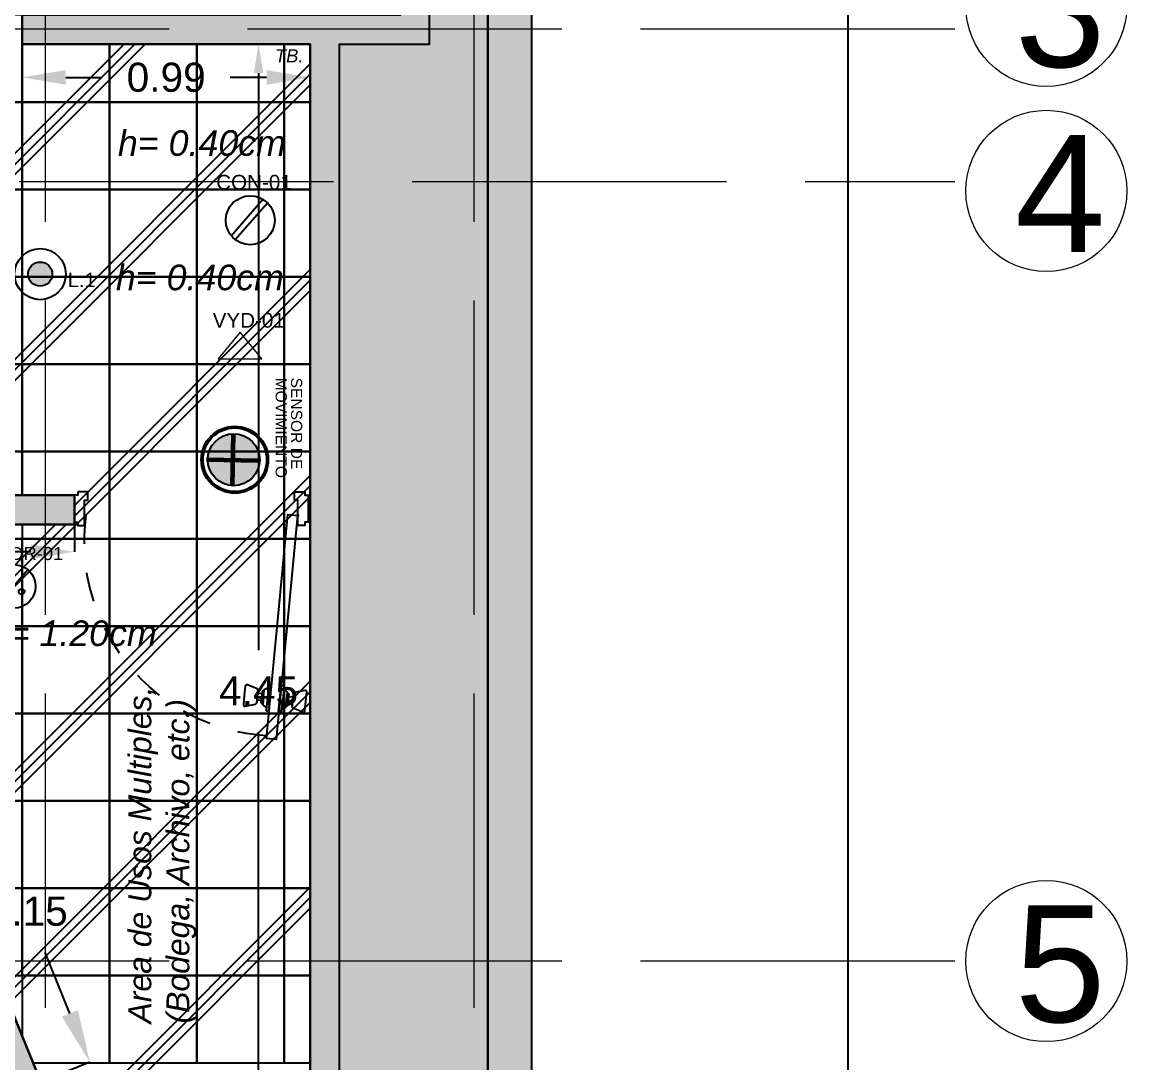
# Model space of a CAD drawing. Header units: millimetres. Extents: x 10930 to 21977, y 3767 to 7635.
# Drawn here: x 10978.032 to 10981.828, y 3812.598 to 3816.173 of the extents above; entities that cross this region are included whole.
import ezdxf

# ---------------------------------------------------------------- set-up
doc = ezdxf.new("R2010")
doc.units = ezdxf.units.MM
doc.linetypes.add('ACAD_ISO02W100', pattern=[15, 12, -3])
doc.linetypes.add('X_PP NEW$0$HIDDEN2', pattern=[0.1875, 0.125, -0.0625])
for name, color, linetype, lineweight in [('CONTACTOS', 40, 'Continuous', 18), ('COTAS', 161, 'ACAD_ISO02W100', 20), ('INFORMACION DE AREAS', 252, 'Continuous', 18), ('LUMINARIAS', 3, 'Continuous', 18), ('MURO TABLAROKA', 253, 'Continuous', 25), ('PLAFON', 151, 'Continuous', 25)]:
    doc.layers.add(name, color=color, linetype=linetype, lineweight=lineweight)
for name, color, linetype in [('LOCALES COLINDANTES', 50, 'Continuous'), ('MEDIDAS.', 75, 'Continuous'), ('MUROS - ARQ.', 251, 'Continuous'), ('MUROS ACABADO.', 201, 'Continuous'), ('PISO PATIO DE SERVICIO', 132, 'Continuous'), ('PISO PATIO PUBLICO', 142, 'Continuous'), ('PUERTAS', 171, 'Continuous'), ('SEGURIDAD', 190, 'Continuous')]:
    doc.layers.add(name, color=color, linetype=linetype)
doc.styles.get("Standard").update_dxf_attribs({"font": 'arial.ttf'})
doc.dimstyles.get("Standard").update_dxf_attribs({"dimtxt": 0.15, "dimasz": 0.18, "dimexe": 0.18, "dimexo": 0.0625, "dimgap": 0.09, "dimtad": 0, "dimtih": 1, "dimtoh": 1, "dimzin": 0, "dimdsep": 46, "dimtxsty": 'Standard', "dimblk2": 'ARCHTICK', "dimcen": 0.09, "dimadec": 0, "dimazin": 0, "dimtfac": 1, "dimtofl": 0, "dimtmove": 0, "dimatfit": 3, "dimfxl": 1, "dimtolj": 1, "dimtzin": 0, "dimarcsym": 0})

# ---------------------------------------------------------------- blocks, each defined once
blk = doc.blocks.new('*D44')
at = {"layer": 'Defpoints', "color": 0, "transparency": 16777216}
for p in [(10978.8445, 3816.098), (10979.0221, 3816.098), (10979.0221, 3811.653)]:
    blk.add_point(p, dxfattribs=at)
at = {"layer": 'MEDIDAS.', "color": 0, "lineweight": -2, "transparency": 16777216}
for p, q in [((10978.9596, 3816.098), (10978.8445, 3816.098)), ((10978.8445, 3815.998), (10978.8445, 3814.0164)), ((10978.8445, 3811.753), (10978.8445, 3813.7347)), ((10978.9596, 3811.653), (10978.8445, 3811.653))]:
    blk.add_line(p, q, dxfattribs=at)
at = {"layer": 'MEDIDAS.', "color": 0, "transparency": 16777216}
for points in [[(10978.8279, 3815.998), (10978.8612, 3815.998), (10978.8445, 3816.098)], [(10978.8279, 3811.753), (10978.8612, 3811.753), (10978.8445, 3811.653)]]:
    blk.add_solid(points, dxfattribs=at)
at = {"layer": 'MEDIDAS.', "color": 0, "transparency": 16777216, "insert": (10978.8445, 3813.8755), "char_height": 0.1, "attachment_point": 5}
blk.add_mtext('\\A1;4.45', dxfattribs=at)
blk = doc.blocks.new('_ArchTick')
at = {"color": 0, "linetype": 'ByBlock', "const_width": 0.15}
blk.add_lwpolyline([(-0.5, -0.5), (0.5, 0.5)], dxfattribs=at)
blk = doc.blocks.new('*D45')
at = {"layer": 'Defpoints', "color": 0, "transparency": 16777216}
for p in [(10977.6617, 3813.5981), (10978.2644, 3812.6015), (10978.0967, 3812.533)]:
    blk.add_point(p, dxfattribs=at)
at = {"layer": 'MEDIDAS.', "color": 0, "lineweight": -2, "transparency": 16777216}
for p, q in [((10977.7196, 3813.6217), (10977.8294, 3813.6665)), ((10977.8974, 3813.4999), (10977.9956, 3813.2597)), ((10978.1963, 3812.7681), (10978.1108, 3812.9776)), ((10978.1546, 3812.5567), (10978.2644, 3812.6015))]:
    blk.add_line(p, q, dxfattribs=at)
at = {"layer": 'MEDIDAS.', "color": 0, "transparency": 16777216}
for points in [[(10977.9252, 3813.5112), (10977.8697, 3813.4886), (10977.8294, 3813.6665)], [(10978.2241, 3812.7795), (10978.1685, 3812.7568), (10978.2644, 3812.6015)]]:
    blk.add_solid(points, dxfattribs=at)
at = {"layer": 'MEDIDAS.', "color": 0, "transparency": 16777216, "insert": (10978.0532, 3813.1186), "char_height": 0.1, "attachment_point": 5}
blk.add_mtext('\\A1;1.15', dxfattribs=at)
blk = doc.blocks.new('*D48')
at = {"layer": 'Defpoints', "color": 0, "transparency": 16777216}
for p in [(10977.1317, 3814.4481), (10978.2117, 3814.448), (10978.2117, 3814.3538)]:
    blk.add_point(p, dxfattribs=at)
at = {"layer": 'MEDIDAS.', "color": 0, "lineweight": -2, "transparency": 16777216}
for p, q in [((10977.1317, 3814.4481), (10977.1317, 3814.3538)), ((10978.2117, 3814.448), (10978.2117, 3814.3538)), ((10977.2817, 3814.3538), (10977.5464, 3814.3538)), ((10978.0617, 3814.3538), (10977.797, 3814.3538))]:
    blk.add_line(p, q, dxfattribs=at)
at = {"layer": 'MEDIDAS.', "color": 0, "transparency": 16777216}
for points in [[(10977.2817, 3814.3788), (10977.2817, 3814.3288), (10977.1317, 3814.3538)], [(10978.0617, 3814.3788), (10978.0617, 3814.3288), (10978.2117, 3814.3538)]]:
    blk.add_solid(points, dxfattribs=at)
at = {"layer": 'MEDIDAS.', "color": 0, "transparency": 16777216, "insert": (10977.6717, 3814.3538), "char_height": 0.1, "attachment_point": 5}
blk.add_mtext('\\A1;1.08', dxfattribs=at)
blk = doc.blocks.new('*D50')
at = {"layer": 'Defpoints', "color": 0, "transparency": 16777216}
for p in [(10978.0321, 3816.098), (10979.0221, 3816.098), (10978.0321, 3815.9833)]:
    blk.add_point(p, dxfattribs=at)
at = {"layer": 'MEDIDAS.', "color": 0, "lineweight": -2, "transparency": 16777216}
for p, q in [((10978.0321, 3816.098), (10978.0321, 3815.9833)), ((10979.0221, 3816.098), (10979.0221, 3815.9833)), ((10978.1821, 3815.9833), (10978.3071, 3815.9833)), ((10978.8721, 3815.9833), (10978.7471, 3815.9833))]:
    blk.add_line(p, q, dxfattribs=at)
at = {"layer": 'MEDIDAS.', "color": 0, "transparency": 16777216}
for points in [[(10978.1821, 3816.0083), (10978.1821, 3815.9583), (10978.0321, 3815.9833)], [(10978.8721, 3816.0083), (10978.8721, 3815.9583), (10979.0221, 3815.9833)]]:
    blk.add_solid(points, dxfattribs=at)
at = {"layer": 'MEDIDAS.', "color": 0, "transparency": 16777216, "insert": (10978.5271, 3815.9833), "char_height": 0.1, "attachment_point": 5}
blk.add_mtext('\\A1;0.99', dxfattribs=at)
blk = doc.blocks.new('*D69')
at = {"layer": 'Defpoints', "color": 0, "transparency": 16777216}
for p in [(10979.6321, 3821.568), (10979.6321, 3796.039), (10980.8686, 3796.039)]:
    blk.add_point(p, dxfattribs=at)
at = {"layer": 'MEDIDAS.', "color": 0, "lineweight": -2, "transparency": 16777216}
for p, q in [((10979.6321, 3821.568), (10980.8686, 3821.568)), ((10980.8686, 3821.388), (10980.8686, 3809.149)), ((10980.8686, 3796.219), (10980.8686, 3808.4581)), ((10979.6321, 3796.039), (10980.8686, 3796.039))]:
    blk.add_line(p, q, dxfattribs=at)
at = {"layer": 'MEDIDAS.', "color": 0, "transparency": 16777216}
for points in [[(10980.8386, 3821.388), (10980.8986, 3821.388), (10980.8686, 3821.568)], [(10980.8386, 3796.219), (10980.8986, 3796.219), (10980.8686, 3796.039)]]:
    blk.add_solid(points, dxfattribs=at)
at = {"layer": 'MEDIDAS.', "color": 0, "transparency": 16777216, "insert": (10980.8686, 3808.8035), "char_height": 0.5, "attachment_point": 5}
blk.add_mtext('\\A1;25.53', dxfattribs=at)
blk = doc.blocks.new('2')
at = {"color": 0, "linetype": 'ByBlock', "ltscale": 10}
for p, q in [((10972.768, 3814.942), (10972.7668, 3814.954)), ((10972.768, 3814.942), (10972.7668, 3814.954)), ((10972.7878, 3814.944), (10972.7866, 3814.956)), ((10972.8093, 3814.9289), (10972.8003, 3814.9392)), ((10972.7499, 3814.923), (10972.7568, 3814.9349)), ((10972.7439, 3814.8844), (10972.7831, 3814.8883)), ((10972.7446, 3814.8777), (10972.7439, 3814.8844)), ((10972.784, 3814.8797), (10972.7467, 3814.876)), ((10972.7543, 3814.8766), (10972.7634, 3814.8663)), ((10972.8137, 3814.8825), (10972.8068, 3814.8706)), ((10972.7676, 3814.8654), (10972.7679, 3814.8626)), ((10972.77, 3814.8609), (10972.7857, 3814.8625)), ((10972.7758, 3814.8615), (10972.777, 3814.8495)), ((10972.7758, 3814.8615), (10972.777, 3814.8495)), ((10972.7956, 3814.8635), (10972.7968, 3814.8515))]:
    blk.add_line(p, q, dxfattribs=at)
for points in [[(10973.0776, 3814.9166), (10973.3296, 3814.9407), (10973.3268, 3814.9696), (10973.0749, 3814.9455), (10972.6598, 3814.9058, 0.414214), (10972.6597, 3814.9056), (10972.6624, 3814.8769)], [(10972.823, 3814.8855, -0.414214), (10972.8212, 3814.8834), (10972.784, 3814.8797), (10972.7467, 3814.876, -0.414214), (10972.7446, 3814.8777), (10972.7439, 3814.8844), (10972.7831, 3814.8883), (10972.8223, 3814.8922)]]:
    blk.add_lwpolyline(points, format="xyb", close=True, dxfattribs=at)
for points in [[(10972.7588, 3814.9532), (10972.7768, 3814.955), (10972.7588, 3814.9532, -0.328267), (10972.7538, 3814.9561), (10972.7416, 3814.985, -0.505722), (10972.7456, 3814.9917), (10972.7728, 3814.9944), (10972.8001, 3814.9972, -0.505722), (10972.8053, 3814.9914), (10972.7989, 3814.9606, -0.328267), (10972.7947, 3814.9568), (10972.7767, 3814.955)], [(10972.7785, 3814.9374), (10972.7573, 3814.9353, 0.245884), (10972.7558, 3814.9343), (10972.7495, 3814.9228), (10972.7558, 3814.9343, -0.245884), (10972.7573, 3814.9353), (10972.7785, 3814.9374), (10972.7996, 3814.9395, -0.245884), (10972.8013, 3814.9388), (10972.8098, 3814.9288)], [(10972.7608, 3814.9366), (10972.7605, 3814.9393, -0.414214), (10972.7622, 3814.9415), (10972.7779, 3814.943), (10972.7622, 3814.9415, 0.414214), (10972.7605, 3814.9393), (10972.7608, 3814.9356)], [(10972.7779, 3814.943), (10972.7936, 3814.9446, -0.414214), (10972.7957, 3814.9429), (10972.7961, 3814.9391)], [(10972.7805, 3814.9172), (10972.7413, 3814.9133), (10972.7406, 3814.92, -0.414214), (10972.7424, 3814.9221), (10972.7796, 3814.9258), (10972.7424, 3814.9221, 0.414214), (10972.7406, 3814.92), (10972.7413, 3814.9133), (10972.7805, 3814.9172), (10972.8197, 3814.9211), (10972.819, 3814.9278, 0.414214), (10972.8169, 3814.9295), (10972.7796, 3814.9258)], [(10972.7851, 3814.8681), (10972.764, 3814.866, -0.245884), (10972.7623, 3814.8667), (10972.7538, 3814.8767), (10972.7623, 3814.8667, 0.245884), (10972.764, 3814.866), (10972.7851, 3814.8681), (10972.8063, 3814.8702, 0.245884), (10972.8078, 3814.8712), (10972.8141, 3814.8827)], [(10972.7868, 3814.8505), (10972.8048, 3814.8523, -0.328267), (10972.8098, 3814.8494), (10972.822, 3814.8205, -0.505722), (10972.8181, 3814.8138), (10972.7908, 3814.8111), (10972.7635, 3814.8083, -0.505722), (10972.7583, 3814.8141), (10972.7647, 3814.8449, -0.328267), (10972.7689, 3814.8487), (10972.7869, 3814.8505), (10972.7689, 3814.8487)], [(10972.8028, 3814.8699), (10972.8031, 3814.8662, -0.414214), (10972.8014, 3814.864), (10972.7857, 3814.8625), (10972.77, 3814.8609, -0.414214), (10972.7679, 3814.8626), (10972.7675, 3814.8664)]]:
    blk.add_lwpolyline(points, format="xyb", dxfattribs=at)
for points in [[(10973.3967, 3814.991), (10973.3867, 3814.991), (10973.3867, 3815.001), (10973.3067, 3815.001), (10973.3067, 3814.991), (10973.2967, 3814.991), (10973.2967, 3814.971), (10973.3717, 3814.971), (10973.3717, 3814.961), (10973.3967, 3814.961)], [(10973.3967, 3814.3151), (10973.3867, 3814.3151), (10973.3867, 3814.3051), (10973.3067, 3814.3051), (10973.3067, 3814.3151), (10973.2967, 3814.3151), (10973.2967, 3814.3351), (10973.3717, 3814.3351), (10973.3717, 3814.3451), (10973.3967, 3814.3451)]]:
    blk.add_lwpolyline(points, close=True, dxfattribs=at)
blk.add_circle((10973.3267, 3814.971), 0.00145, dxfattribs=at)
for centre, start, end in [((10972.7426, 3814.9203), 97.5836, 185.6769), ((10972.7465, 3814.8779), 185.6769, 275.6769), ((10972.7465, 3814.8778), 185.6769, 273.7702), ((10972.7698, 3814.8628), 185.6769, 275.6769)]:
    blk.add_arc(centre, 0.00193, start, end, dxfattribs=at)
at = {"color": 8, "linetype": 'X_PP NEW$0$HIDDEN2', "ltscale": 0.5}
blk.add_arc((10973.2488, 3814.9143), 0.5795, 183.6218, 277.7257, dxfattribs=at)
blk = doc.blocks.new('APAGADOR')
at = {"layer": 'CONTACTOS', "lineweight": -3}
blk.add_line((10969.1126, 3793.5036), (10969.2224, 3793.6306), dxfattribs=at)
for centre, radius in [((10969.1687, 3793.5659), 0.0841), ((10969.1348, 3793.5987), 0.0109), ((10969.1987, 3793.5459), 0.0109)]:
    blk.add_circle(centre, radius, dxfattribs=at)
at = {"layer": 'CONTACTOS', "color": 7}
blk.add_text('APGDR-01', height=0.05069, dxfattribs=at).set_placement((10969.0055, 3793.6674))
blk = doc.blocks.new('VOZ Y DATOS')
at = {"layer": 'CONTACTOS'}
blk.add_lwpolyline([(10969.1526, 3793.2903), (10969.2026, 3793.2903), (10969.2526, 3793.2903), (10969.2526, 3793.2903), (10969.1776, 3793.3817), (10969.1026, 3793.2903)], close=True, dxfattribs=at)
at = {"layer": 'CONTACTOS', "color": 7}
blk.add_text('VYD-01', height=0.05069, dxfattribs=at).set_placement((10969.0833, 3793.3975))
blk = doc.blocks.new('CONTACTO')
at = {"layer": 'CONTACTOS', "lineweight": -3}
for p, q in [((10969.1289, 3793.7906), (10969.2377, 3793.9163)), ((10969.143, 3793.7778), (10969.2535, 3793.9045))]:
    blk.add_line(p, q, dxfattribs=at)
blk.add_circle((10969.1947, 3793.8441), 0.0841, dxfattribs=at)
at = {"layer": 'CONTACTOS', "color": 7}
blk.add_text('CON-01', height=0.05069, dxfattribs=at).set_placement((10969.0776, 3793.9495))
blk = doc.blocks.new('ll-1')
at = {"layer": 'LUMINARIAS', "lineweight": -3}
h = blk.add_hatch(color=256, dxfattribs=at)
h.dxf.hatch_style = 1
edge = h.paths.add_edge_path()
edge.add_arc((10972.7497, 3796.4424), 0.0592, 0, 360)
for radius in [0.1248, 0.0592]:
    blk.add_circle((10972.7497, 3796.4424), radius, dxfattribs=at)
at = {"layer": 'LUMINARIAS', "color": 10}
blk.add_text('L.1', height=0.0699, dxfattribs=at).set_placement((10972.8847, 3796.3788))
blk = doc.blocks.new('piso de patio de servicio')
at = {"layer": 'PISO PATIO DE SERVICIO', "color": 254}
for points in [[(10977.7321, 3815.898), (10978.0321, 3815.898), (10978.0321, 3816.198), (10977.7321, 3816.198)], [(10978.0321, 3815.898), (10978.3321, 3815.898), (10978.3321, 3816.098), (10978.0321, 3816.098)], [(10978.3321, 3815.898), (10978.6321, 3815.898), (10978.6321, 3816.098), (10978.3321, 3816.098)], [(10978.6321, 3815.898), (10978.9321, 3815.898), (10978.9321, 3816.098), (10978.6321, 3816.098)], [(10978.9321, 3815.898), (10979.0221, 3815.898), (10979.0221, 3816.098), (10978.9321, 3816.098)], [(10977.7321, 3815.598), (10978.0321, 3815.598), (10978.0321, 3815.898), (10977.7321, 3815.898)], [(10978.0321, 3815.598), (10978.3321, 3815.598), (10978.3321, 3815.898), (10978.0321, 3815.898)], [(10978.3321, 3815.598), (10978.6321, 3815.598), (10978.6321, 3815.898), (10978.3321, 3815.898)], [(10978.6321, 3815.598), (10978.9321, 3815.598), (10978.9321, 3815.898), (10978.6321, 3815.898)], [(10978.9321, 3815.598), (10979.0221, 3815.598), (10979.0221, 3815.898), (10978.9321, 3815.898)], [(10977.7321, 3815.298), (10978.0321, 3815.298), (10978.0321, 3815.598), (10977.7321, 3815.598)], [(10978.0321, 3815.298), (10978.3321, 3815.298), (10978.3321, 3815.598), (10978.0321, 3815.598)], [(10978.3321, 3815.298), (10978.6321, 3815.298), (10978.6321, 3815.598), (10978.3321, 3815.598)], [(10978.6321, 3815.298), (10978.9321, 3815.298), (10978.9321, 3815.598), (10978.6321, 3815.598)], [(10978.9321, 3815.298), (10979.0221, 3815.298), (10979.0221, 3815.598), (10978.9321, 3815.598)], [(10977.7321, 3814.998), (10978.0321, 3814.998), (10978.0321, 3815.298), (10977.7321, 3815.298)], [(10978.0321, 3814.998), (10978.3321, 3814.998), (10978.3321, 3815.298), (10978.0321, 3815.298)], [(10978.3321, 3814.998), (10978.6321, 3814.998), (10978.6321, 3815.298), (10978.3321, 3815.298)], [(10978.6321, 3814.998), (10978.9321, 3814.998), (10978.9321, 3815.298), (10978.6321, 3815.298)], [(10978.9321, 3814.998), (10979.0221, 3814.998), (10979.0221, 3815.298), (10978.9321, 3815.298)], [(10977.7321, 3814.698), (10978.0321, 3814.698), (10978.0321, 3814.998), (10977.7321, 3814.998)], [(10978.0321, 3814.698), (10978.3321, 3814.698), (10978.3321, 3814.998), (10978.0321, 3814.998)], [(10978.3321, 3814.698), (10978.6321, 3814.698), (10978.6321, 3814.998), (10978.3321, 3814.998)], [(10978.6321, 3814.698), (10978.9321, 3814.698), (10978.9321, 3814.998), (10978.6321, 3814.998)], [(10978.9321, 3814.698), (10979.0221, 3814.698), (10979.0221, 3814.998), (10978.9321, 3814.998)], [(10978.3321, 3814.398), (10978.6321, 3814.398), (10978.6321, 3814.698), (10978.3321, 3814.698)], [(10978.6321, 3814.398), (10978.9321, 3814.398), (10978.9321, 3814.698), (10978.6321, 3814.698)], [(10978.9321, 3814.398), (10979.0221, 3814.398), (10979.0221, 3814.698), (10978.9321, 3814.698)], [(10977.7321, 3814.098), (10978.0321, 3814.098), (10978.0321, 3814.398), (10977.7321, 3814.398)], [(10978.0321, 3814.098), (10978.3321, 3814.098), (10978.3321, 3814.398), (10978.0321, 3814.398)], [(10978.3321, 3814.098), (10978.6321, 3814.098), (10978.6321, 3814.398), (10978.3321, 3814.398)], [(10978.6321, 3814.098), (10978.9321, 3814.098), (10978.9321, 3814.398), (10978.6321, 3814.398)], [(10978.9321, 3814.098), (10979.0221, 3814.098), (10979.0221, 3814.398), (10978.9321, 3814.398)], [(10977.7321, 3813.798), (10978.0321, 3813.798), (10978.0321, 3814.098), (10977.7321, 3814.098)], [(10978.3321, 3813.798), (10978.6321, 3813.798), (10978.6321, 3814.098), (10978.3321, 3814.098)], [(10978.6321, 3813.798), (10978.9321, 3813.798), (10978.9321, 3814.098), (10978.6321, 3814.098)], [(10978.9321, 3813.798), (10979.0221, 3813.798), (10979.0221, 3814.098), (10978.9321, 3814.098)], [(10977.7321, 3813.498), (10978.0321, 3813.498), (10978.0321, 3813.798), (10977.7321, 3813.798)], [(10978.0321, 3813.498), (10978.3321, 3813.498), (10978.3321, 3813.798), (10978.0321, 3813.798)], [(10978.3321, 3813.498), (10978.6321, 3813.498), (10978.6321, 3813.798), (10978.3321, 3813.798)], [(10978.6321, 3813.498), (10978.9321, 3813.498), (10978.9321, 3813.798), (10978.6321, 3813.798)], [(10978.9321, 3813.498), (10979.0221, 3813.498), (10979.0221, 3813.798), (10978.9321, 3813.798)], [(10978.0321, 3813.198), (10978.3321, 3813.198), (10978.3321, 3813.498), (10978.0321, 3813.498)], [(10978.3321, 3813.198), (10978.6321, 3813.198), (10978.6321, 3813.498), (10978.3321, 3813.498)], [(10978.6321, 3813.198), (10978.9321, 3813.198), (10978.9321, 3813.498), (10978.6321, 3813.498)], [(10978.9321, 3813.198), (10979.0221, 3813.198), (10979.0221, 3813.498), (10978.9321, 3813.498)], [(10978.9321, 3813.198), (10979.0221, 3813.198), (10979.0221, 3813.498), (10978.9321, 3813.498)], [(10978.0321, 3812.898), (10978.3321, 3812.898), (10978.3321, 3813.198), (10978.0321, 3813.198)], [(10978.3321, 3812.898), (10978.6321, 3812.898), (10978.6321, 3813.198), (10978.3321, 3813.198)], [(10978.6321, 3812.898), (10978.9321, 3812.898), (10978.9321, 3813.198), (10978.6321, 3813.198)], [(10978.9321, 3812.898), (10979.0221, 3812.898), (10979.0221, 3813.198), (10978.9321, 3813.198)], [(10978.3321, 3812.598), (10978.6321, 3812.598), (10978.6321, 3812.898), (10978.3321, 3812.898)], [(10978.6321, 3812.598), (10978.9321, 3812.598), (10978.9321, 3812.898), (10978.6321, 3812.898)], [(10978.9321, 3812.598), (10979.0221, 3812.598), (10979.0221, 3812.898), (10978.9321, 3812.898)]]:
    blk.add_lwpolyline(points, close=True, dxfattribs=at)
for points in [[(10978.0321, 3814.548), (10978.0321, 3814.698), (10977.7321, 3814.698), (10977.7321, 3814.548)], [(10978.0321, 3814.448), (10978.0321, 3814.398), (10978.3321, 3814.398), (10978.3321, 3814.698), (10978.0321, 3814.698), (10978.0321, 3814.548)], [(10977.7321, 3814.448), (10977.7321, 3814.398), (10978.0321, 3814.398)], [(10977.8251, 3813.198), (10978.0321, 3813.198), (10978.0321, 3813.498), (10977.7321, 3813.498), (10977.7321, 3813.4257)], [(10977.9476, 3812.898), (10978.0321, 3812.898), (10978.0321, 3813.198), (10977.8251, 3813.198)], [(10978.0701, 3812.598), (10978.3321, 3812.598), (10978.3321, 3812.898), (10978.0321, 3812.898), (10978.0321, 3812.6912)]]:
    blk.add_lwpolyline(points, dxfattribs=at)
at = {"layer": 'PISO PATIO PUBLICO', "color": 254}
blk.add_lwpolyline([(10977.1321, 3814.548), (10978.2117, 3814.548), (10978.2117, 3814.448), (10977.1321, 3814.4481), (10977.1321, 3813.5981), (10977.6617, 3813.5981), (10978.0967, 3812.533), (10978.0967, 3808.833), (10978.9467, 3808.833), (10978.9467, 3811.653), (10979.0221, 3811.653), (10979.0221, 3816.098), (10978.0321, 3816.098)], dxfattribs=at)

msp = doc.modelspace()

# ---------------------------------------------------------------- hatches: boundary and pattern name
at = {"layer": 'LOCALES COLINDANTES'}
h = msp.add_hatch(color=9, dxfattribs=at)
h.dxf.hatch_style = 1
h.paths.add_polyline_path([(10979.6321, 3796.039), (10979.6321, 3821.568), (10967.3367, 3821.568), (10967.3367, 3796.039), (10967.1867, 3796.039), (10967.1867, 3821.718), (10979.7821, 3821.718), (10979.7821, 3796.039)])
h = msp.add_hatch(color=254, dxfattribs=at)
h.dxf.hatch_style = 1
h.paths.add_polyline_path([(10979.4321, 3817.998), (10979.6321, 3817.998), (10979.6321, 3796.039), (10978.0967, 3796.039), (10978.0967, 3796.439), (10977.6967, 3796.439), (10977.6967, 3796.2849), (10977.5754, 3796.2849), (10977.1467, 3796.1914), (10977.1467, 3796.789), (10977.3467, 3796.789), (10977.3467, 3796.899), (10977.8913, 3796.899), (10978.0967, 3800.5802), (10978.0967, 3808.733), (10979.0467, 3808.733), (10979.0467, 3811.553), (10979.1221, 3811.553), (10979.1221, 3816.098), (10979.4321, 3816.098)])
at = {"layer": 'MURO TABLAROKA'}
h = msp.add_hatch(color=251, dxfattribs=at)
h.dxf.hatch_style = 1
h.paths.add_polyline_path([(10977.6967, 3796.039), (10977.6967, 3796.2849), (10977.5754, 3796.2849), (10977.1467, 3796.1914), (10977.1467, 3796.789), (10977.3467, 3796.789), (10977.3467, 3796.899), (10977.8913, 3796.899), (10978.0967, 3800.5802), (10978.0967, 3808.733), (10979.0467, 3808.733), (10979.0467, 3811.553), (10979.1221, 3811.553), (10979.1221, 3816.098), (10979.4321, 3816.098), (10979.4321, 3817.998), (10979.6321, 3817.998), (10979.6321, 3821.568), (10976.6141, 3821.568), (10968.7067, 3818.6277), (10968.7067, 3818.521), (10976.6321, 3821.468), (10976.6321, 3819.998), (10977.3221, 3819.998), (10977.3221, 3820.018), (10977.3521, 3820.018), (10977.3521, 3820.118), (10976.7321, 3820.118), (10976.7321, 3821.468), (10978.0321, 3821.468), (10978.0321, 3820.0202), (10978.0621, 3820.0202), (10978.0621, 3819.998), (10978.1621, 3819.998), (10978.1621, 3820.018), (10978.1921, 3820.018), (10978.1921, 3821.468), (10979.5321, 3821.468), (10979.5321, 3820.118), (10978.8721, 3820.118), (10978.8721, 3820.018), (10978.9021, 3820.018), (10978.9021, 3819.998), (10979.5321, 3819.998), (10979.5321, 3818.098), (10979.3321, 3818.098), (10979.3321, 3816.198), (10978.0321, 3816.198), (10978.0321, 3816.098), (10979.0221, 3816.098), (10979.0221, 3811.653), (10978.9467, 3811.653), (10978.9467, 3808.833), (10978.0967, 3808.833), (10978.0967, 3812.533), (10977.6617, 3813.5981), (10977.1317, 3813.5981), (10977.1317, 3814.4481), (10978.2117, 3814.448), (10978.2117, 3814.548), (10977.0417, 3814.548), (10977.0417, 3814.513), (10977.0267, 3814.513), (10977.0267, 3812.633), (10977.3967, 3812.633), (10977.3967, 3812.533), (10977.9967, 3812.533), (10977.9967, 3800.583), (10977.7967, 3796.999), (10977.2467, 3796.999), (10977.2467, 3796.889), (10977.1467, 3796.889), (10977.1467, 3796.939), (10977.0467, 3796.939), (10977.0467, 3796.039), (10977.1467, 3796.039), (10977.1467, 3796.089), (10977.5967, 3796.1872), (10977.5967, 3796.039)])
at = {"layer": 'PLAFON'}
h = msp.add_hatch(dxfattribs=at)
h.set_pattern_fill('JIS_RC_10', color=142, scale=0.05)
h.paths.add_polyline_path([(10976.6321, 3821.468), (10968.7067, 3818.521), (10967.4367, 3818.521), (10967.4367, 3815.681), (10967.4567, 3815.681), (10967.4567, 3815.081), (10968.4067, 3815.081), (10968.4067, 3815.681), (10973.4067, 3815.681), (10973.4067, 3816.281), (10974.6067, 3816.281), (10974.6067, 3815.681), (10977.1267, 3815.681), (10977.1267, 3815.096), (10977.0417, 3815.096), (10977.0417, 3815.131), (10977.0267, 3815.131), (10977.0267, 3814.513), (10977.0417, 3814.513), (10977.0417, 3814.548), (10978.2117, 3814.548), (10978.2117, 3814.448), (10977.1317, 3814.4481), (10977.1317, 3813.5981), (10977.6617, 3813.5981), (10978.0967, 3812.533), (10978.0967, 3808.833), (10978.9467, 3808.833), (10978.9467, 3811.653), (10979.0221, 3811.653), (10979.0221, 3816.098), (10978.0321, 3816.098), (10978.0321, 3816.198), (10979.3321, 3816.198), (10979.3321, 3818.098), (10979.5321, 3818.098), (10979.5321, 3819.998), (10978.9021, 3819.998), (10978.9021, 3820.018), (10978.8721, 3820.018), (10978.8721, 3820.118), (10979.5321, 3820.118), (10979.5321, 3821.468), (10978.1921, 3821.468), (10978.1921, 3820.018), (10978.1621, 3820.018), (10978.1621, 3819.998), (10978.0621, 3819.998), (10978.0621, 3820.0202), (10978.0321, 3820.0202), (10978.0321, 3821.468), (10976.7321, 3821.468), (10976.7321, 3820.118), (10977.3521, 3820.118), (10977.3521, 3820.018), (10977.3221, 3820.018), (10977.3221, 3819.998), (10976.6321, 3819.998)])
at = {"layer": 'SEGURIDAD', "lineweight": -3}
h = msp.add_hatch(color=113, dxfattribs=at)
h.dxf.hatch_style = 1
edge = h.paths.add_edge_path()
edge.add_arc((10978.7591, 3814.67), 0.0892, -90, 270)

# ---------------------------------------------------------------- linework, layer by layer
at = {"layer": 'COTAS', "color": 10, "linetype": 'ACAD_ISO02W100', "ltscale": 0.09}
for p, q in [((10978.1112, 3823.3173), (10978.1112, 3794.9232)), ((10979.5844, 3823.3173), (10979.5844, 3794.9232))]:
    msp.add_line(p, q, dxfattribs=at)
at = {"layer": 'COTAS', "color": 1, "ltscale": 0.09}
for p, q in [((10981.237, 3816.1487), (10965.8725, 3816.1487)), ((10965.8725, 3815.6256), (10981.237, 3815.6256)), ((10981.237, 3812.9479), (10965.8725, 3812.9479))]:
    msp.add_line(p, q, dxfattribs=at)
at = {"layer": 'COTAS', "color": 142}
for centre in [(10981.551, 3816.2289), (10981.551, 3815.5934), (10981.551, 3812.9479)]:
    msp.add_circle(centre, 0.2769, dxfattribs=at)
at = {"layer": 'LOCALES COLINDANTES', "color": 2}
msp.add_lwpolyline([(10979.6321, 3796.039), (10979.6321, 3821.568), (10967.3367, 3821.568), (10967.3367, 3796.039), (10967.1867, 3796.039), (10967.1867, 3821.718), (10979.7821, 3821.718), (10979.7821, 3796.039)], close=True, dxfattribs=at)
at = {"layer": 'LOCALES COLINDANTES', "color": 9}
msp.add_lwpolyline([(10979.6321, 3796.039), (10979.6321, 3821.568), (10967.3367, 3821.568), (10967.3367, 3796.039), (10967.1867, 3796.039), (10967.1867, 3821.718), (10979.7821, 3821.718), (10979.7821, 3796.039)], close=True, dxfattribs=at)
at = {"layer": 'LOCALES COLINDANTES', "color": 254}
msp.add_lwpolyline([(10979.4321, 3817.998), (10979.6321, 3817.998), (10979.6321, 3796.039), (10978.0967, 3796.039), (10978.0967, 3796.439), (10977.6967, 3796.439), (10977.6967, 3796.2849), (10977.5754, 3796.2849), (10977.1467, 3796.1914), (10977.1467, 3796.789), (10977.3467, 3796.789), (10977.3467, 3796.899), (10977.8913, 3796.899), (10978.0967, 3800.5802), (10978.0967, 3808.733), (10979.0467, 3808.733), (10979.0467, 3811.553), (10979.1221, 3811.553), (10979.1221, 3816.098), (10979.4321, 3816.098), (10979.4321, 3817.998)], dxfattribs=at)
at = {"layer": 'MURO TABLAROKA', "color": 251}
for points in [[(10979.1221, 3811.553), (10979.1221, 3816.098), (10979.4321, 3816.098), (10979.4321, 3817.998), (10979.6321, 3817.998), (10979.6321, 3821.568), (10976.6141, 3821.568), (10968.7067, 3818.6277)], [(10979.5321, 3821.468), (10979.5321, 3820.118), (10978.8721, 3820.118), (10978.8721, 3820.018), (10978.9021, 3820.018), (10978.9021, 3819.998), (10979.5321, 3819.998), (10979.5321, 3818.098), (10979.3321, 3818.098), (10979.3321, 3816.198), (10978.0321, 3816.198), (10978.0321, 3816.098), (10979.0221, 3816.098), (10979.0221, 3811.653)], [(10978.0967, 3812.533), (10977.6617, 3813.5981), (10977.1317, 3813.5981), (10977.1317, 3814.4481), (10978.2117, 3814.448), (10978.2117, 3814.548), (10977.0417, 3814.548), (10977.0417, 3814.513), (10977.0267, 3814.513), (10977.0267, 3812.633), (10977.3967, 3812.633), (10977.3967, 3812.533)]]:
    msp.add_lwpolyline(points, dxfattribs=at)
at = {"layer": 'MUROS - ARQ.', "color": 251}
for points in [[(10979.1221, 3811.553), (10979.1221, 3814.548), (10979.1221, 3816.098), (10979.4321, 3816.098), (10979.4321, 3817.998), (10979.6321, 3817.998), (10979.6321, 3819.998), (10979.6321, 3821.568), (10976.6141, 3821.568), (10968.7067, 3818.6277)], [(10979.5321, 3821.468), (10979.5321, 3820.118), (10978.8721, 3820.118), (10978.8721, 3820.018), (10978.9021, 3820.018), (10978.9021, 3819.998), (10979.5321, 3819.998), (10979.5321, 3818.098), (10979.3321, 3818.098), (10979.3321, 3816.198), (10978.0321, 3816.198), (10978.0321, 3816.098), (10979.0221, 3816.098), (10979.0221, 3814.548), (10979.0221, 3811.653)], [(10978.0967, 3812.533), (10977.6617, 3813.5981), (10977.1317, 3813.5981), (10977.1317, 3814.4481), (10977.1417, 3814.448), (10978.2117, 3814.448), (10978.2117, 3814.548), (10977.0417, 3814.548), (10977.0417, 3814.513), (10977.0267, 3814.513), (10977.0267, 3812.633), (10977.3967, 3812.633), (10977.3967, 3812.533)]]:
    msp.add_lwpolyline(points, dxfattribs=at)
at = {"layer": 'MUROS - ARQ.'}
msp.add_lwpolyline([(10978.0321, 3816.098), (10979.0221, 3816.098)], dxfattribs=at)
at = {"layer": 'PISO PATIO DE SERVICIO', "color": 254}
msp.add_lwpolyline([(10978.0321, 3813.798), (10978.3321, 3813.798), (10978.3321, 3814.098), (10978.0321, 3814.098)], close=True, dxfattribs=at)
msp.add_lwpolyline([(10977.9476, 3812.898), (10978.0321, 3812.6912)], dxfattribs=at)
at = {"layer": 'PLAFON', "color": 7, "true_color": 0xeaeff1}
for points in [[(10979.0221, 3811.653), (10979.0221, 3816.098), (10978.0321, 3816.098), (10978.0321, 3816.198), (10979.3321, 3816.198), (10979.3321, 3818.098), (10979.5321, 3818.098), (10979.5321, 3819.998), (10978.9021, 3819.998), (10978.9021, 3820.018), (10978.8721, 3820.018), (10978.8721, 3820.118), (10979.5321, 3820.118), (10979.5321, 3821.468)], [(10968.4067, 3815.681), (10973.4067, 3815.681), (10973.4067, 3816.281), (10974.6067, 3816.281), (10974.6067, 3815.681), (10977.1267, 3815.681), (10977.1267, 3815.096), (10977.0417, 3815.096), (10977.0417, 3815.131), (10977.0267, 3815.131), (10977.0267, 3814.513), (10977.0417, 3814.513), (10977.0417, 3814.548), (10978.2117, 3814.548), (10978.2117, 3814.448), (10977.1317, 3814.4481), (10977.1317, 3813.5981), (10977.6617, 3813.5981), (10978.0967, 3812.533)]]:
    msp.add_lwpolyline(points, dxfattribs=at)
at = {"layer": 'SEGURIDAD', "lineweight": 60}
for p, q in [((10978.7568, 3814.7592), (10978.7537, 3814.5807)), ((10978.8436, 3814.6662), (10978.6652, 3814.6695))]:
    msp.add_line(p, q, dxfattribs=at)
at = {"layer": 'SEGURIDAD', "color": 113, "lineweight": -3}
for centre, radius in [((10978.7628, 3814.67), 0.1152), ((10978.7628, 3814.67), 0.114), ((10978.7628, 3814.67), 0.1128), ((10978.7628, 3814.67), 0.1115), ((10978.7628, 3814.67), 0.1103), ((10978.7628, 3814.67), 0.1091), ((10978.7591, 3814.67), 0.0892)]:
    msp.add_circle(centre, radius, dxfattribs=at)

# ---------------------------------------------------------------- block references
at = {"layer": 'CONTACTOS'}
for name, p in [('CONTACTO', (9.6213, 21.6484)), ('VOZ Y DATOS', (9.6035, 21.7262))]:
    msp.add_blockref(name, p, dxfattribs=at)
at = {"layer": 'CONTACTOS', "xscale": 0.8919391919414802, "yscale": 0.8919391919414802, "zscale": 0.8919391919414802}
msp.add_blockref('APAGADOR', (1194.1719, 430.6047), dxfattribs=at)
at = {"layer": 'LUMINARIAS', "xscale": 0.7032361221565615, "yscale": 0.7032361221565615, "zscale": 0.7032361221565615}
msp.add_blockref('ll-1', (3261.6603, 1145.5122), dxfattribs=at)
at = {"layer": 'PISO PATIO PUBLICO'}
msp.add_blockref('piso de patio de servicio', (0, 0), dxfattribs=at)
at = {"layer": 'PUERTAS', "xscale": -1.153676024087348, "yscale": 1.153676024087348, "zscale": 1.153676024087348, "rotation": 270}
msp.add_blockref('2', (6577.7394, -8845.1851), dxfattribs=at)

# ---------------------------------------------------------------- texts
at = {"layer": 'CONTACTOS', "color": 7, "char_height": 0.087963, "attachment_point": 1}
for s, insert in [('{\\fArial|b0|i1|c0|p34;\\C230;h= 0.40cm}', (10978.3613, 3815.8019)), ('{\\fArial|b0|i1|c0|p34;\\C230;h= 0.40cm}', (10978.3544, 3815.3402)), ('{\\fArial|b0|i1|c0|p34;\\C230;h= 1.20cm}', (10977.9175, 3814.1179))]:
    msp.add_mtext_dynamic_manual_height_columns(s, width=1.882024, gutter_width=12.5, heights=[0], dxfattribs=dict(at, insert=insert))
at = {"layer": 'COTAS', "color": 142, "char_height": 0.4015, "attachment_point": 1}
for s, insert in [('3', (10981.4427, 3816.4206)), ('4', (10981.4427, 3815.7852)), ('5', (10981.4427, 3813.1396))]:
    msp.add_mtext(s, dxfattribs=dict(at, insert=insert))
at = {"layer": 'INFORMACION DE AREAS', "color": 7, "insert": (10978.3974, 3812.7334), "char_height": 0.078455, "attachment_point": 1, "rotation": 90}
msp.add_mtext_dynamic_manual_height_columns('{\\fArial|b0|i1|c0|p34;Area de Usos Multiples, (Bodega, Archivo, etc.)}', width=1.231885, gutter_width=12.5, heights=[0], dxfattribs=at)
at = {"layer": 'MUROS ACABADO.', "color": 10, "insert": (10978.9008, 3816.0802), "char_height": 0.045157, "attachment_point": 1}
msp.add_mtext_dynamic_manual_height_columns('{\\fArial|b0|i1|c0|p34;TB.}', width=3.702999, gutter_width=12.5, heights=[0], dxfattribs=at)
at = {"layer": 'SEGURIDAD', "color": 7}
for s, p in [('MOVIMIENTO', (10978.9032, 3814.9521)), ('SENSOR DE', (10978.956, 3814.9521))]:
    msp.add_text(s, height=0.0383, rotation=270, dxfattribs=at).set_placement(p)

# ---------------------------------------------------------------- dimensions: what is measured, and where the dimension line sits
at = {"layer": 'MEDIDAS.'}
for base, p1, p2, angle, override, picture, middle, dimtype in [((10980.8686, 3796.039), (10979.6321, 3821.568), (10979.6321, 3796.039), 90, {"dimtxt": 0.5, "dimexe": 0, "dimexo": 0}, '*D69', (10980.8686, 3808.8035), 160), ((10978.8445299226, 3816.0980225453), (10979.0220890684, 3811.6530225453), (10979.0220890684, 3816.0980225453), 90, {"dimtxt": 0.1, "dimasz": 0.1, "dimexe": 0}, '*D44', (10978.8445299226, 3813.8755225453), 160), ((10978.2644, 3812.6015), (10977.6617, 3813.5981), (10978.0967, 3812.533), 292.2171, {"dimtxt": 0.1, "dimexe": 0}, '*D45', (10978.0532, 3813.1186), 161)]:
    dim = msp.add_linear_dim(base=base, p1=p1, p2=p2, angle=angle, dimstyle='Standard', override=override, dxfattribs=at)
    dim.commit()
    dim.dimension.update_dxf_attribs({"geometry": picture, "text_midpoint": middle, "dimtype": dimtype})
dim = msp.add_linear_dim(base=(10978.0321, 3815.9833), p1=(10979.0221, 3816.098), p2=(10978.0321, 3816.098), dimstyle='Standard', override={"dimtxt": 0.1, "dimasz": 0.15, "dimexe": 0, "dimexo": 0}, dxfattribs=at)
dim.commit()
dim.dimension.update_dxf_attribs({"geometry": '*D50', "text_midpoint": (10978.5271, 3815.9833), "dimtype": 160})
at = {"layer": 'MEDIDAS.', "color": 200}
dim = msp.add_linear_dim(base=(10978.2117, 3814.3538), p1=(10977.1317, 3814.4481), p2=(10978.2117, 3814.448), dimstyle='Standard', override={"dimtxt": 0.1, "dimasz": 0.15, "dimexe": 0, "dimexo": 0, "dimgap": 0}, dxfattribs=at)
dim.commit()
dim.dimension.update_dxf_attribs({"geometry": '*D48', "text_midpoint": (10977.6717, 3814.3538), "dimtype": 160})

doc.saveas('drawing.dxf')
